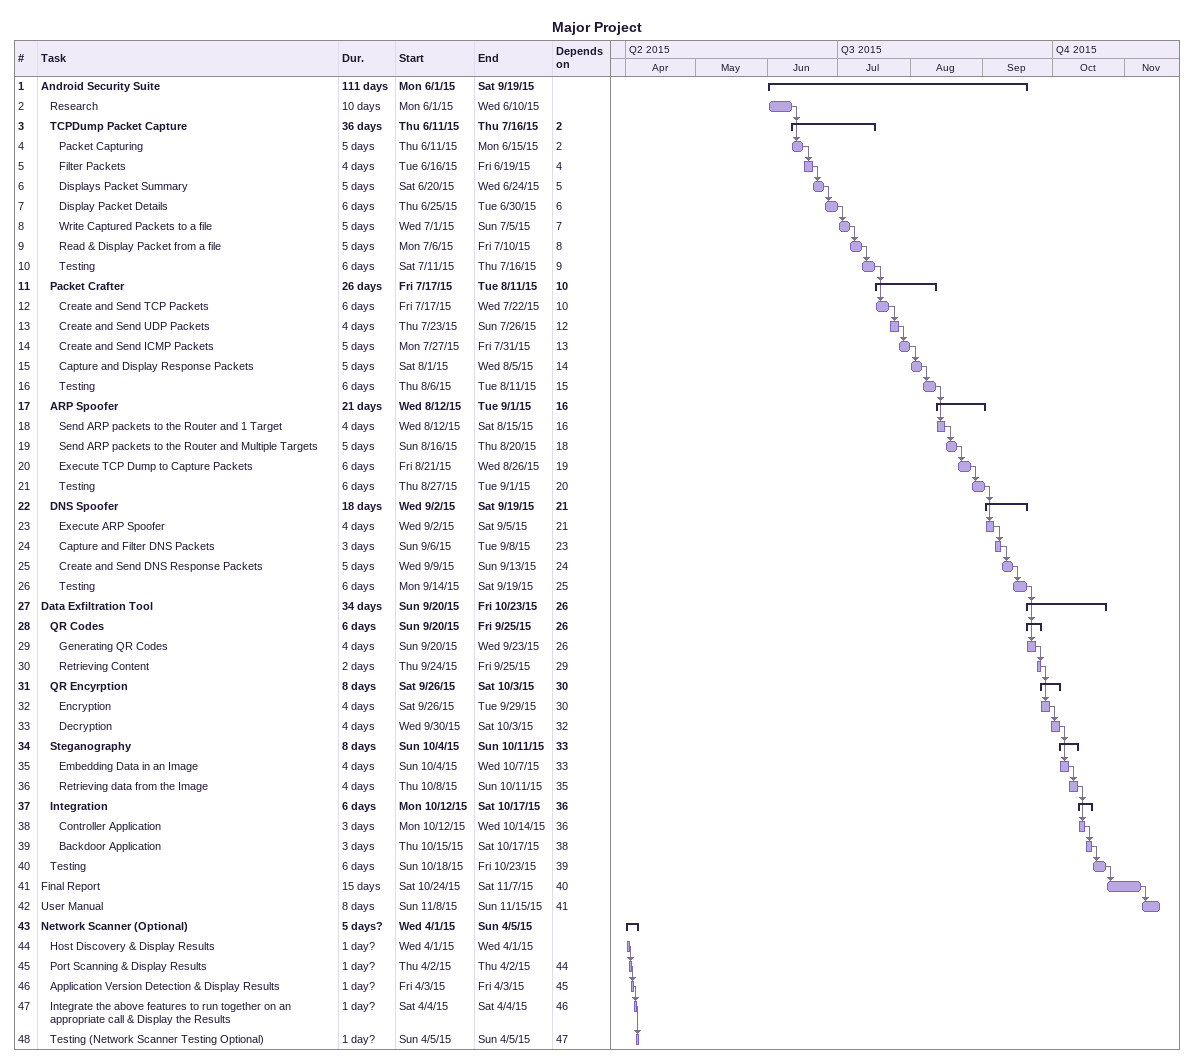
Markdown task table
Major Project

| ID | Level | Task | Duration | Start | Finish | Predecessors |
|---|---|---|---|---|---|---|
| 1 | 1 | **Android Security Suite** | 111d | 2015-06-01 | 2015-09-19 |  |
| 2 | 2 | Research | 10d | 2015-06-01 | 2015-06-10 |  |
| 3 | 2 | **TCPDump Packet Capture** | 36d | 2015-06-11 | 2015-07-16 | 2 |
| 4 | 3 | Packet Capturing | 5d | 2015-06-11 | 2015-06-15 | 2 |
| 5 | 3 | Filter Packets | 4d | 2015-06-16 | 2015-06-19 | 4 |
| 6 | 3 | Displays Packet Summary | 5d | 2015-06-20 | 2015-06-24 | 5 |
| 7 | 3 | Display Packet Details | 6d | 2015-06-25 | 2015-06-30 | 6 |
| 8 | 3 | Write Captured Packets to a file | 5d | 2015-07-01 | 2015-07-05 | 7 |
| 9 | 3 | Read & Display Packet from a file | 5d | 2015-07-06 | 2015-07-10 | 8 |
| 10 | 3 | Testing | 6d | 2015-07-11 | 2015-07-16 | 9 |
| 11 | 2 | **Packet Crafter** | 26d | 2015-07-17 | 2015-08-11 | 10 |
| 12 | 3 | Create and Send TCP Packets | 6d | 2015-07-17 | 2015-07-22 | 10 |
| 13 | 3 | Create and Send UDP Packets | 4d | 2015-07-23 | 2015-07-26 | 12 |
| 14 | 3 | Create and Send ICMP Packets | 5d | 2015-07-27 | 2015-07-31 | 13 |
| 15 | 3 | Capture and Display Response Packets | 5d | 2015-08-01 | 2015-08-05 | 14 |
| 16 | 3 | Testing | 6d | 2015-08-06 | 2015-08-11 | 15 |
| 17 | 2 | **ARP Spoofer** | 21d | 2015-08-12 | 2015-09-01 | 16 |
| 18 | 3 | Send ARP packets to the Router and 1 Target | 4d | 2015-08-12 | 2015-08-15 | 16 |
| 19 | 3 | Send ARP packets to the Router and Multiple Targets | 5d | 2015-08-16 | 2015-08-20 | 18 |
| 20 | 3 | Execute TCP Dump to Capture Packets | 6d | 2015-08-21 | 2015-08-26 | 19 |
| 21 | 3 | Testing | 6d | 2015-08-27 | 2015-09-01 | 20 |
| 22 | 2 | **DNS Spoofer** | 18d | 2015-09-02 | 2015-09-19 | 21 |
| 23 | 3 | Execute ARP Spoofer | 4d | 2015-09-02 | 2015-09-05 | 21 |
| 24 | 3 | Capture and Filter DNS Packets | 3d | 2015-09-06 | 2015-09-08 | 23 |
| 25 | 3 | Create and Send DNS Response Packets | 5d | 2015-09-09 | 2015-09-13 | 24 |
| 26 | 3 | Testing | 6d | 2015-09-14 | 2015-09-19 | 25 |
| 27 | 1 | **Data Exfiltration Tool** | 34d | 2015-09-20 | 2015-10-23 | 26 |
| 28 | 2 | **QR Codes** | 6d | 2015-09-20 | 2015-09-25 | 26 |
| 29 | 3 | Generating QR Codes | 4d | 2015-09-20 | 2015-09-23 | 26 |
| 30 | 3 | Retrieving Content | 2d | 2015-09-24 | 2015-09-25 | 29 |
| 31 | 2 | **QR Encyrption** | 8d | 2015-09-26 | 2015-10-03 | 30 |
| 32 | 3 | Encryption | 4d | 2015-09-26 | 2015-09-29 | 30 |
| 33 | 3 | Decryption | 4d | 2015-09-30 | 2015-10-03 | 32 |
| 34 | 2 | **Steganography** | 8d | 2015-10-04 | 2015-10-11 | 33 |
| 35 | 3 | Embedding Data in an Image | 4d | 2015-10-04 | 2015-10-07 | 33 |
| 36 | 3 | Retrieving data from the Image | 4d | 2015-10-08 | 2015-10-11 | 35 |
| 37 | 2 | **Integration** | 6d | 2015-10-12 | 2015-10-17 | 36 |
| 38 | 3 | Controller Application | 3d | 2015-10-12 | 2015-10-14 | 36 |
| 39 | 3 | Backdoor Application | 3d | 2015-10-15 | 2015-10-17 | 38 |
| 40 | 2 | Testing | 6d | 2015-10-18 | 2015-10-23 | 39 |
| 41 | 1 | Final Report | 15d | 2015-10-24 | 2015-11-07 | 40 |
| 42 | 1 | User Manual | 8d | 2015-11-08 | 2015-11-15 | 41 |
| 43 | 1 | **Network Scanner (Optional)** | 5d? | 2015-04-01 | 2015-04-05 |  |
| 44 | 2 | Host Discovery & Display Results | 1d? | 2015-04-01 | 2015-04-01 |  |
| 45 | 2 | Port Scanning & Display Results | 1d? | 2015-04-02 | 2015-04-02 | 44 |
| 46 | 2 | Application Version Detection & Display Results | 1d? | 2015-04-03 | 2015-04-03 | 45 |
| 47 | 2 | Integrate the above features to run together on an appropriate call & Display the Results | 1d? | 2015-04-04 | 2015-04-04 | 46 |
| 48 | 2 | Testing (Network Scanner Testing Optional) | 1d? | 2015-04-05 | 2015-04-05 | 47 |
